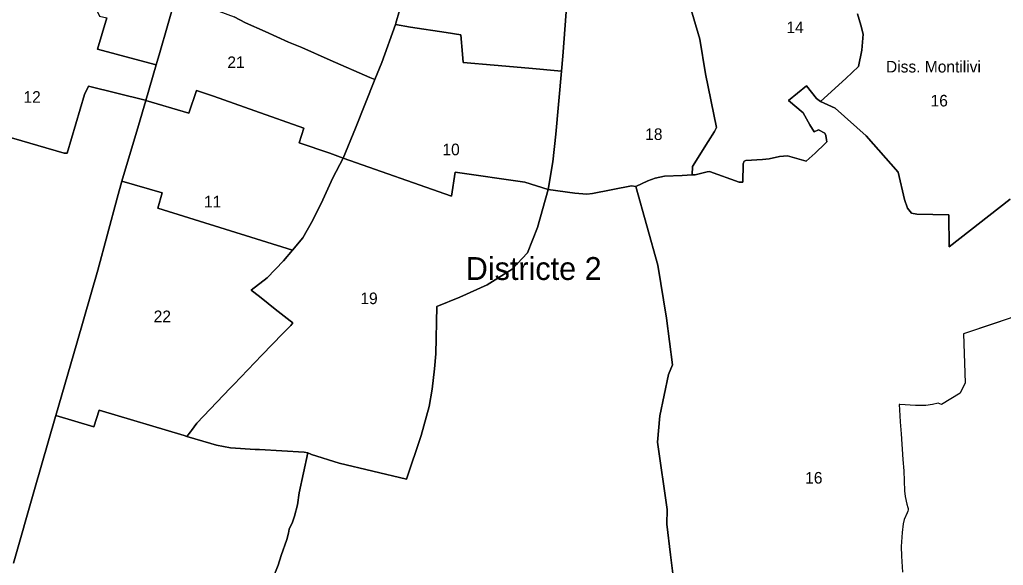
# Model space of a CAD drawing. Extents: x 482002 to 491535, y 4643046 to 4653103.
# Drawn here: x 484245 to 486398, y 4645467 to 4646660 of the extents above; entities that cross this region are included whole.
import ezdxf

# ---------------------------------------------------------------- set-up
doc = ezdxf.new("R2010")
doc.units = 0
for name, color, linetype in [('Level 1', 7, 'Continuous'), ('Level 4', 7, 'Continuous'), ('NUMERO', 7, 'Continuous'), ('SECCIONS', 7, 'Continuous')]:
    doc.layers.add(name, color=color, linetype=linetype)

msp = doc.modelspace()

# ---------------------------------------------------------------- linework, layer by layer
at = {"layer": 'Level 4'}
for p, q in [((484552.1, 4646587.8), (484585.6, 4646705.6)), ((484585.6, 4646705.6), (484552.1, 4646587.8)), ((484544.1, 4646560.8), (484552.1, 4646587.8)), ((484552.1, 4646587.8), (484544.1, 4646560.8)), ((484521.3, 4646483.3), (484544.1, 4646560.8)), ((484544.1, 4646560.8), (484521.3, 4646483.3)), ((484505.2, 4646428.8), (484521.3, 4646483.3)), ((484521.3, 4646483.3), (484505.2, 4646428.8)), ((484469.3, 4646306.4), (484505.2, 4646428.8)), ((484505.2, 4646428.8), (484469.3, 4646306.4)), ((484458.6, 4646269.8), (484469.3, 4646306.4)), ((484469.3, 4646306.4), (484458.6, 4646269.8)), ((484416.7, 4646112.3), (484458.6, 4646269.8)), ((484458.6, 4646269.8), (484416.7, 4646112.3)), ((484370.4, 4645952.3), (484416.7, 4646112.3)), ((484416.7, 4646112.3), (484370.4, 4645952.3)), ((486474.1, 4646027.8), (486310.4, 4645972.9)), ((486310.4, 4645972.9), (486313.9, 4645865.8)), ((484324.3, 4645794.3), (484370.4, 4645952.3)), ((484370.4, 4645952.3), (484324.3, 4645794.3)), ((486313.9, 4645865.8), (486303, 4645842.9)), ((486303, 4645842.9), (486262.1, 4645818.2)), ((486170.9, 4645818.1), (486169.8, 4645818.1)), ((486169.8, 4645818.1), (486170.1, 4645806.5)), ((486170.1, 4645806.5), (486171.9, 4645780.4)), ((486205.7, 4645816), (486170.9, 4645818.1)), ((486228.4, 4645816.3), (486205.7, 4645816)), ((486242.9, 4645818.4), (486228.4, 4645816.3)), ((486255.3, 4645821), (486242.9, 4645818.4)), ((486262.1, 4645818.2), (486255.3, 4645821)), ((484277.7, 4645632.8), (484323.9, 4645792.3)), ((484323.9, 4645792.3), (484277.7, 4645632.8)), ((484323.9, 4645792.3), (484324.3, 4645794.3)), ((484324.3, 4645794.3), (484323.9, 4645792.3)), ((486171.9, 4645780.4), (486173.9, 4645754.4)), ((486173.9, 4645754.4), (486177.8, 4645698)), ((486177.8, 4645698), (486179.7, 4645673.2)), ((486179.7, 4645673.2), (486181.2, 4645629.2)), ((484231.7, 4645471.3), (484277.7, 4645632.8)), ((484277.7, 4645632.8), (484231.7, 4645471.3)), ((486181.2, 4645629.2), (486182.7, 4645617.2)), ((486182.7, 4645617.2), (486186.2, 4645600.4)), ((486186.2, 4645600.4), (486189, 4645592.9)), ((486189.4, 4645588), (486188.7, 4645585.1)), ((486189, 4645592.9), (486189.4, 4645591)), ((486189.4, 4645591), (486189.4, 4645588)), ((486180.8, 4645566.7), (486178.8, 4645557.1)), ((486187.3, 4645581.8), (486180.8, 4645566.7)), ((486188.7, 4645585.1), (486187.3, 4645581.8)), ((486178.8, 4645557.1), (486176.3, 4645538.7)), ((486176.3, 4645538.7), (486173.9, 4645507.8)), ((486173.9, 4645507.8), (486174.7, 4645486.6)), ((486174.7, 4645486.6), (486176.9, 4645451.4))]:
    msp.add_line(p, q, dxfattribs=at)
at = {"layer": 'SECCIONS'}
for points in [[(484242.1, 4646718.2), (484261.7, 4646728.8), (484358.2, 4646782.8), (484369.1, 4646766.8), (484390.5, 4646728.8), (484420.1, 4646667.8), (484435.9, 4646663.8), (484416.1, 4646595.3), (484497.8, 4646573.3), (484544.1, 4646560.8), (484521.3, 4646483.3), (484519.9, 4646483.8), (484396.1, 4646514.3), (484387.1, 4646496.3), (484349.3, 4646368.3), (484343.3, 4646368.3), (484343, 4646368.3), (484134.4, 4646428.3)], [(486078.8, 4646672.7), (486085.7, 4646647.9), (486090.9, 4646628.5), (486088.3, 4646593.5), (486080.5, 4646557.2), (486053.3, 4646531.3), (485997.4, 4646480.8), (485988.5, 4646487.2), (485967.2, 4646515.4), (485927.3, 4646482.8), (485959.4, 4646456.5), (485973.9, 4646429.8), (485983.8, 4646414.3), (485993.5, 4646418.8), (486007.2, 4646411.8), (486009.4, 4646406.8), (486010.9, 4646396.8), (486011.4, 4646392.8), (486007.9, 4646389.3), (485985.8, 4646368.3), (485966.1, 4646350.8), (485925.1, 4646361.8), (485907.8, 4646360.8), (485885, 4646355.3), (485870.8, 4646353.8), (485834.4, 4646352.3), (485830.7, 4646350.3), (485828.4, 4646344.8), (485827.7, 4646304.3), (485819.4, 4646304.3), (485754.6, 4646327.8), (485749.8, 4646326.8), (485723.2, 4646320.8), (485716.8, 4646320.5), (485717.6, 4646338.9), (485751.7, 4646393.4), (485765.7, 4646415.3), (485770, 4646424.4), (485745.8, 4646541.2), (485733.9, 4646617), (485701.2, 4646726.3)], [(484585.6, 4646705.6), (484552.1, 4646587.8), (484544.1, 4646560.8), (484497.8, 4646573.3), (484416.1, 4646595.3), (484435.9, 4646663.8)], [(485084.8, 4646708.3), (485068.8, 4646652.3), (485067.7, 4646649.3), (485037.6, 4646566.3), (485022.8, 4646529.3), (485011.8, 4646533.7), (484924.5, 4646571.2), (484863.1, 4646598.9), (484834, 4646610.5), (484782.8, 4646634), (484739.7, 4646653.3), (484714.8, 4646666.2)], [(485443.3, 4646706.8), (485433.8, 4646579.8), (485430.9, 4646547.3), (485359.2, 4646553.8), (485283.5, 4646560.3), (485216.1, 4646566.3), (485214.3, 4646584.3), (485211, 4646626.8), (485178.4, 4646631.8), (485100.4, 4646643.8), (485067.7, 4646649.3), (485068.8, 4646652.3), (485084.8, 4646708.3)], [(486412.9, 4646267.3), (486279.1, 4646162.9), (486278.2, 4646233), (486208.1, 4646234.8), (486196.6, 4646236.8), (486188.1, 4646247.5), (486181.6, 4646266.9), (486167.3, 4646326.5), (486097.3, 4646405.6), (486030, 4646466.5), (485997.4, 4646480.8), (486053.3, 4646531.3), (486080.5, 4646557.2), (486088.3, 4646593.5), (486090.9, 4646628.5), (486085.7, 4646647.9), (486078.8, 4646672.7)], [(484134.4, 4646428.3), (484343, 4646368.3), (484343.3, 4646368.3), (484349.3, 4646368.3), (484387.1, 4646496.3), (484396.1, 4646514.3), (484519.9, 4646483.8), (484521.3, 4646483.3), (484505.2, 4646428.8), (484469.3, 4646306.4), (484458.6, 4646269.8), (484416.7, 4646112.3), (484370.4, 4645952.3), (484324.3, 4645794.3), (484323.9, 4645792.3), (484277.7, 4645632.8), (484231.7, 4645471.3)], [(485682.3, 4645384.3), (485669.1, 4645489.3), (485661.4, 4645556.8), (485662, 4645588.8), (485641.3, 4645736.3), (485646.1, 4645793.8), (485665, 4645884.3), (485673.5, 4645904.8), (485661, 4646007.3), (485641.5, 4646123.3), (485593.9, 4646295.3), (485619.8, 4646307.3), (485636.2, 4646313.3), (485656.5, 4646317.8), (485694.7, 4646319.3), (485716.8, 4646320.5), (485723.2, 4646320.8), (485749.8, 4646326.8), (485754.6, 4646327.8), (485819.4, 4646304.3), (485827.7, 4646304.3), (485828.4, 4646344.8), (485830.7, 4646350.3), (485834.4, 4646352.3), (485870.8, 4646353.8), (485885, 4646355.3), (485907.8, 4646360.8), (485925.1, 4646361.8), (485966.1, 4646350.8), (485985.8, 4646368.3), (486007.9, 4646389.3), (486011.4, 4646392.8), (486010.9, 4646396.8), (486009.4, 4646406.8), (486007.2, 4646411.8), (485993.5, 4646418.8), (485983.8, 4646414.3), (485973.9, 4646429.8), (485959.4, 4646456.5), (485927.3, 4646482.8), (485967.2, 4646515.4), (485988.5, 4646487.2), (485997.4, 4646480.8), (486030, 4646466.5), (486097.3, 4646405.6), (486167.3, 4646326.5), (486181.6, 4646266.9), (486188.1, 4646247.5), (486196.6, 4646236.8), (486208.1, 4646234.8), (486278.2, 4646233), (486279.1, 4646162.9), (486412.9, 4646267.3)], [(484798.3, 4645436.3), (484811.2, 4645466.8), (484817.7, 4645488.3), (484829.9, 4645522.8), (484833.5, 4645536.8), (484834.9, 4645545.8), (484842.1, 4645561.3), (484847.1, 4645573.8), (484853.6, 4645599.3), (484857.2, 4645625.3), (484875.9, 4645712.3), (484882.8, 4645709.8), (484883.9, 4645709.3), (484944.2, 4645690.3), (485092.1, 4645654.8), (485123.9, 4645750.3), (485141.2, 4645814.3), (485148, 4645851.8), (485152.8, 4645896.3), (485155.7, 4645929.3), (485158.1, 4646032.8), (485208.2, 4646052.8), (485268.4, 4646080.3), (485322.9, 4646114.3), (485356.6, 4646150.3), (485378.3, 4646205.3), (485401.7, 4646288.8), (485460.2, 4646280.3), (485486.4, 4646278.3), (485499.1, 4646279.8), (485584.2, 4646296.8), (485593.9, 4646295.3), (485641.5, 4646123.3), (485661, 4646007.3), (485673.5, 4645904.8), (485665, 4645884.3), (485646.1, 4645793.8), (485641.3, 4645736.3), (485662, 4645588.8), (485661.4, 4645556.8), (485669.1, 4645489.3), (485682.3, 4645384.3)], [(486474.1, 4646027.8), (486310.4, 4645972.9), (486313.9, 4645865.8), (486303, 4645842.9), (486262.1, 4645818.2), (486255.3, 4645821), (486242.9, 4645818.4), (486228.4, 4645816.3), (486205.7, 4645816), (486170.9, 4645818.1), (486169.8, 4645818.1), (486170.1, 4645806.5), (486171.9, 4645780.4), (486173.9, 4645754.4), (486177.8, 4645698), (486179.7, 4645673.2), (486181.2, 4645629.2), (486182.7, 4645617.2), (486186.2, 4645600.4), (486189, 4645592.9), (486189.4, 4645591), (486189.4, 4645588), (486188.7, 4645585.1), (486187.2, 4645581.8), (486180.8, 4645566.7), (486178.8, 4645557.1), (486176.3, 4645538.7), (486173.9, 4645507.8), (486174.7, 4645486.6), (486176.9, 4645451.4)], [(484231.7, 4645471.3), (484277.7, 4645632.8), (484323.9, 4645792.3), (484324.3, 4645794.3), (484407.4, 4645769.8), (484419.3, 4645806.3), (484605.3, 4645750.3), (484611, 4645748.3), (484663.4, 4645733.3), (484676.2, 4645729.3), (484707.1, 4645723.8), (484760.6, 4645720.3), (484767.7, 4645720.3), (484768.9, 4645719.8), (484770.2, 4645719.8), (484867.6, 4645713.8), (484875.9, 4645712.3), (484857.2, 4645625.3), (484853.6, 4645599.3), (484847.1, 4645573.8), (484842.1, 4645561.3), (484834.9, 4645545.8), (484833.5, 4645536.8), (484829.9, 4645522.8), (484817.7, 4645488.3), (484811.2, 4645466.8), (484798.3, 4645436.3)]]:
    msp.add_lwpolyline(points, dxfattribs=at)
for points in [[(485716.8, 4646320.5), (485694.7, 4646319.3), (485656.5, 4646317.8), (485636.2, 4646313.3), (485619.8, 4646307.3), (485593.9, 4646295.3), (485584.2, 4646296.8), (485499.1, 4646279.8), (485486.4, 4646278.3), (485460.2, 4646280.3), (485401.7, 4646288.8), (485411.7, 4646348.8), (485418.4, 4646409.3), (485430.9, 4646547.3), (485433.8, 4646579.8), (485443.3, 4646706.8), (485701.2, 4646726.3), (485733.9, 4646617), (485745.8, 4646541.2), (485770, 4646424.4), (485765.7, 4646415.3), (485751.7, 4646393.4), (485717.6, 4646338.9)], [(485022.8, 4646529.3), (484980.1, 4646422.3), (484953.3, 4646357.3), (484924.4, 4646367.8), (484856.9, 4646390.8), (484867.4, 4646422.3), (484759.8, 4646460.3), (484669.4, 4646492.3), (484632.2, 4646505.3), (484615.9, 4646455.3), (484521.3, 4646483.3), (484544.1, 4646560.8), (484552.1, 4646587.8), (484585.6, 4646705.6), (484681.1, 4646678.2), (484714.8, 4646666.2), (484739.7, 4646653.3), (484782.8, 4646634), (484834, 4646610.5), (484863.1, 4646598.9), (484924.5, 4646571.2), (485011.8, 4646533.7)], [(485430.9, 4646547.3), (485418.4, 4646409.3), (485411.7, 4646348.8), (485401.7, 4646288.8), (485350.7, 4646304.3), (485198, 4646326.3), (485190.2, 4646273.8), (484953.3, 4646357.3), (484980.1, 4646422.3), (485022.8, 4646529.3), (485037.6, 4646566.3), (485067.7, 4646649.3), (485100.4, 4646643.8), (485178.4, 4646631.8), (485211, 4646626.8), (485214.3, 4646584.3), (485216.1, 4646566.3), (485283.5, 4646560.3), (485359.2, 4646553.8)], [(484953.3, 4646357.3), (484930.3, 4646314.3), (484908.5, 4646265.6), (484886.8, 4646221.3), (484865, 4646182.9), (484842.5, 4646156), (484547.5, 4646247.8), (484557.5, 4646281), (484469.3, 4646306.4), (484505.2, 4646428.8), (484521.3, 4646483.3), (484615.9, 4646455.3), (484632.2, 4646505.3), (484669.4, 4646492.3), (484759.8, 4646460.3), (484867.4, 4646422.3), (484856.9, 4646390.8), (484924.4, 4646367.8)], [(485401.7, 4646288.8), (485378.3, 4646205.3), (485356.6, 4646150.3), (485322.9, 4646114.3), (485268.4, 4646080.3), (485208.2, 4646052.8), (485158.1, 4646032.8), (485155.7, 4645929.3), (485152.8, 4645896.3), (485148, 4645851.8), (485141.2, 4645814.3), (485123.9, 4645750.3), (485092.1, 4645654.8), (484944.2, 4645690.3), (484883.9, 4645709.3), (484882.8, 4645709.8), (484875.9, 4645712.3), (484867.6, 4645713.8), (484770.2, 4645719.8), (484768.9, 4645719.8), (484767.7, 4645720.3), (484760.6, 4645720.3), (484707.1, 4645723.8), (484676.2, 4645729.3), (484663.4, 4645733.3), (484611, 4645748.3), (484618.9, 4645758.3), (484621.5, 4645761.8), (484632.9, 4645777.3), (484706.3, 4645854.3), (484713.8, 4645862.3), (484775, 4645926.3), (484821, 4645973.8), (484838.7, 4645991.3), (484843, 4645996.6), (484837.2, 4646001.1), (484804.8, 4646027.1), (484774, 4646051.7), (484757.9, 4646063.7), (484752, 4646068.4), (484787.3, 4646095), (484822.9, 4646132.8), (484842.5, 4646156), (484865, 4646182.9), (484886.8, 4646221.3), (484908.5, 4646265.6), (484930.3, 4646314.3), (484953.3, 4646357.3), (485190.2, 4646273.8), (485198, 4646326.3), (485350.7, 4646304.3)], [(484842.5, 4646156), (484822.9, 4646132.8), (484787.3, 4646095), (484752, 4646068.4), (484757.9, 4646063.7), (484774, 4646051.7), (484804.8, 4646027.1), (484837.2, 4646001.1), (484843, 4645996.6), (484838.7, 4645991.3), (484821, 4645973.8), (484775, 4645926.3), (484713.8, 4645862.3), (484706.3, 4645854.3), (484632.9, 4645777.3), (484621.5, 4645761.8), (484618.9, 4645758.3), (484611, 4645748.3), (484605.3, 4645750.3), (484419.3, 4645806.3), (484407.4, 4645769.8), (484324.3, 4645794.3), (484370.4, 4645952.3), (484416.7, 4646112.3), (484458.6, 4646269.8), (484469.3, 4646306.4), (484557.5, 4646281), (484547.5, 4646247.8)]]:
    msp.add_lwpolyline(points, close=True, dxfattribs=at)

# ---------------------------------------------------------------- texts
at = {"layer": 'Level 1'}
msp.add_text('Districte 2', height=50, dxfattribs=at).set_placement((485221.5, 4646090.7))
at = {"layer": 'NUMERO'}
for s, p in [('14', (485923, 4646630.5)), ('14', (485923, 4646630.5)), ('21', (484699.8, 4646554.1)), ('21', (484699.8, 4646554.1)), ('Diss. Montilivi', (486140.9, 4646544.4)), ('Diss. Montilivi', (486140.9, 4646544.4)), ('12', (484253.8, 4646478.2)), ('12', (484253.8, 4646478.2)), ('16', (486238.5, 4646470.1)), ('16', (486238.5, 4646470.1)), ('18', (485614.1, 4646396.8)), ('18', (485614.1, 4646396.8)), ('10', (485170.5, 4646363.4)), ('10', (485170.5, 4646363.4)), ('11', (484648.7, 4646249.3)), ('11', (484648.7, 4646249.3)), ('19', (484990.9, 4646037.8)), ('19', (484990.9, 4646037.8)), ('22', (484538.7, 4645998.4)), ('22', (484538.7, 4645998.4)), ('16', (485964.1, 4645645.4)), ('16', (485964.1, 4645645.4))]:
    msp.add_text(s, height=25.4, rotation=359.9995, dxfattribs=at).set_placement(p)

doc.saveas('drawing.dxf')
